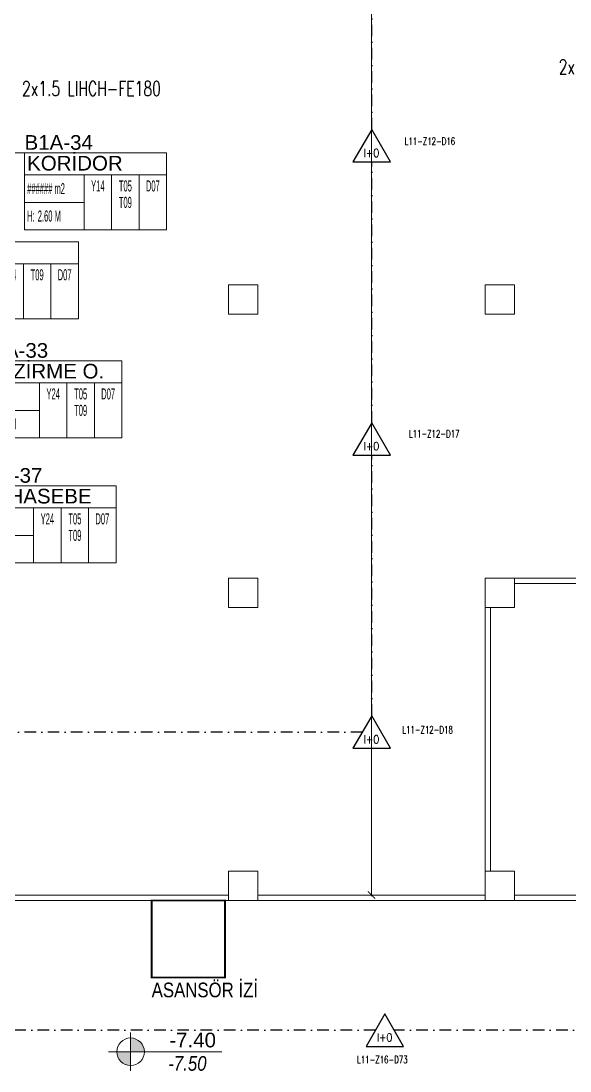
# Model space of a CAD drawing. Header units: metres. Extents: x -19121 to 152404, y -12107 to 29421.
# Drawn here: x 85693 to 87191, y 335 to 3200 of the extents above; entities that cross this region are included whole.
import ezdxf
from ezdxf.enums import TextEntityAlignment as Align

# ---------------------------------------------------------------- set-up
doc = ezdxf.new("R2010")
doc.units = ezdxf.units.M
doc.header["$LTSCALE"] = 50
doc.header["$MEASUREMENT"] = 0
doc.linetypes.add('DASHDOT', pattern=[25.4, 12.7, -6.35, 0, -6.35])
doc.linetypes.add('DOT2', pattern=[0.125, 0, -0.125])
doc.layers.get('0').update_dxf_attribs({"color": 9, "lineweight": 9})
for name, color, linetype, lineweight in [('00', 9, 'Continuous', 9), ('01', 9, 'Continuous', 9), ('06D', 9, 'Continuous', 9), ('20', 9, 'DOT2', 9), ('21', 9, 'Continuous', 9), ('21_mahal200', 9, 'Continuous', 9), ('25', 9, 'Continuous', 9), ('E-DEDEKTÖR NUMARALARI', 20, 'Continuous', 30), ('E-KABLO', 7, 'Continuous', 30), ('E-KOMBİNE DEDEKTÖR (ISI+OPTİK DUMAN)', 7, 'Continuous', 30), ('E-YAZI', 7, 'Continuous', 30)]:
    doc.layers.add(name, color=color, linetype=linetype, lineweight=lineweight)
doc.styles.add('Arial', font='arial.ttf', dxfattribs={"height": 2.5})
doc.styles.add('E-YAZI', font='txttw.shx', dxfattribs={"height": 200})
doc.styles.add('MuuM_TEXT-ITALIC', font='ARIALNI.TTF')
doc.styles.add('MuuM_TEXT-STANDART', font='ARIALN.TTF')
doc.dimstyles.new('MuuM_DIM200', dxfattribs={"dimscale": 20, "dimtxt": 2, "dimasz": 1, "dimexe": 1, "dimexo": 1, "dimgap": 1, "dimtad": 1, "dimdec": 1, "dimrnd": 0.5, "dimdsep": 46, "dimtxsty": 'MuuM_TEXT-STANDART', "dimblk": 'ARCHTICK', "dimcen": 0, "dimdle": 0.15, "dimclrd": 256, "dimclre": 256, "dimclrt": 256, "dimadec": 0, "dimazin": 0, "dimtfac": 5, "dimtdec": 1, "dimtix": 1, "dimtmove": 2, "dimatfit": 3, "dimldrblk": 'DOT', "dimfxl": 3, "dimfxlon": 1, "dimtolj": 1, "dimlwd": -1, "dimlwe": -1, "dimarcsym": 0})

# ---------------------------------------------------------------- blocks, each defined once
blk = doc.blocks.new('100_KOMBİNE DEDEKTÖR (ISI+OPTİK DUMAN) 085')
at = {"layer": 'E-KOMBİNE DEDEKTÖR (ISI+OPTİK DUMAN)', "color": 4}
blk.add_lwpolyline([(2.55, 0), (0, 4.42), (-2.55, 0)], close=True, dxfattribs=at)
at = {"layer": 'E-KOMBİNE DEDEKTÖR (ISI+OPTİK DUMAN)', "color": 3, "style": 'E-YAZI', "width": 0.8}
blk.add_text('I+O', height=1.102, dxfattribs=at).set_placement((-0.02, 1.22), align=Align.MIDDLE)
blk = doc.blocks.new('p-kolon_80x80')
blk.add_lwpolyline([(-40, -40), (40, -40), (40, 40), (-40, 40)], close=True)
blk = doc.blocks.new('1.Bod.Ara.Sitatik Elk')
at = {"layer": '01'}
for p in [(2300, -6190), (3000, -6190), (2300, -6990), (3000, -6990), (2300, -7790), (3000, -7790)]:
    blk.add_blockref('p-kolon_80x80', p, dxfattribs=at)
blk = doc.blocks.new('0_roomno2')
blk.add_lwpolyline([(19.38, -10.5), (0, -10.5), (0, 0), (19.38, 0)], close=True)
for points in [[(0, -3), (19.38, -3)], [(8.12, -3), (8.12, -10.5)], [(11.88, -3), (11.88, -10.5)], [(15.62, -3), (15.62, -10.5)], [(0, -6.75), (8.12, -6.75)]]:
    blk.add_lwpolyline(points)
at = {"style": 'MuuM_TEXT-STANDART', "width": 0.6}
blk.add_text('H:', height=1.5, dxfattribs=at).set_placement((0.35, -8.61), align=Align.MIDDLE_LEFT)
at = {"style": 'Arial'}
blk.add_attdef('ODANO', (0, 1.17), '', height=2, dxfattribs=at)
blk.add_attdef('MEKANADI', text='', height=2, dxfattribs=at).set_placement((0.35, -3), align=Align.BOTTOM_LEFT)
at = {"style": 'MuuM_TEXT-STANDART', "width": 0.6}
for tag, p in [('M2', (0.35, -4.88)), ('TEMIZTAVANYUKSEKLIGI', (1.8, -8.61))]:
    blk.add_attdef(tag, text='', height=1.5, dxfattribs=at).set_placement(p, align=Align.MIDDLE_LEFT)
for tag, p in [('YER01', (10, -4.5)), ('TAVAN01', (13.75, -4.5)), ('DUVAR01', (17.5, -4.5)), ('YER02', (10, -6.75)), ('TAVAN02', (13.75, -6.75)), ('DUVAR02', (17.5, -6.75)), ('YER03', (10, -9)), ('TAVAN03', (13.75, -9)), ('DUVAR03', (17.5, -9))]:
    blk.add_attdef(tag, text='', height=1.5, dxfattribs=at).set_placement(p, align=Align.MIDDLE_CENTER)
blk = doc.blocks.new('_ArchTick')
at = {"color": 0, "linetype": 'ByBlock', "const_width": 0.15}
blk.add_lwpolyline([(-0.5, -0.5), (0.5, 0.5)], dxfattribs=at)
blk = doc.blocks.new('_Dot')
at = {"color": 0, "linetype": 'ByBlock', "lineweight": -2}
blk.add_line((-0.5, 0), (-1, 0), dxfattribs=at)
at = {"color": 0, "linetype": 'ByBlock', "const_width": 0.5}
blk.add_lwpolyline([(-0.25, 0, 1), (0.25, 0, 1)], format="xyb", close=True, dxfattribs=at)
blk = doc.blocks.new('*D461')
at = {"layer": '25', "transparency": 16777216}
for p, q in [((2705.9, -2240), (2630, -2240)), ((2650, -7818), (2650, -2237)), ((2705.9, -7815), (2630, -7815))]:
    blk.add_line(p, q, dxfattribs=at)
at = {"layer": '25', "transparency": 16777216, "xscale": 20, "yscale": 20, "zscale": 20}
for p, rotation in [((2650, -2240), 90), ((2650, -7815), 270)]:
    blk.add_blockref('_ArchTick', p, dxfattribs=dict(at, rotation=rotation))
at = {"layer": '25', "transparency": 16777216, "insert": (2604.5, -4514.1), "char_height": 50, "attachment_point": 5, "rotation": 90, "style": 'MuuM_TEXT-STANDART'}
blk.add_mtext('\\A1;5575', dxfattribs=at)
blk = doc.blocks.new('0_elevationtarget-p-bk')
h = blk.add_hatch(color=250)
h.paths.add_polyline_path([(1.88, 0, 0.414214), (0, 1.88), (0, 0)])
h.paths.add_polyline_path([(0, 0), (-1.88, 0, 0.414214), (0, -1.88)])
blk.add_line((0, -2.62), (0, 2.62))
blk.add_lwpolyline([(12.45, 0), (-3, 0)])
blk.add_circle((0, 0), 1.88)
at = {"style": 'Arial'}
blk.add_attdef('BITMISKOT', text='', height=2, dxfattribs=at).set_placement((4.5, 0), align=Align.BOTTOM_LEFT)
at = {"style": 'MuuM_TEXT-ITALIC'}
blk.add_attdef('FINISHINGFLOORLEVEL', text='', height=2, dxfattribs=at).set_placement((4.5, -0.59), align=Align.TOP_LEFT)
blk = doc.blocks.new('1.Bod.Ara.Mimari Elk')
at = {"layer": '00'}
for points in [[(1640, -7815), (2260, -7815), (2260, -7830), (1640, -7830)], [(2340, -7815), (2960, -7815), (2960, -7830), (2340, -7830)], [(3040, -7815), (3660, -7815), (3660, -7830), (3040, -7830)]]:
    blk.add_lwpolyline(points, close=True, dxfattribs=at)
at = {"layer": '06D'}
blk.add_lwpolyline([(3040, -6950), (3660, -6950), (3660, -6965), (3040, -6965)], close=True, dxfattribs=at)
for points in [[(2960, -7030), (2960, -7750)], [(2975, -7030), (2975, -7750)]]:
    blk.add_lwpolyline(points, dxfattribs=at)
at = {"layer": '20', "ltscale": 2, "const_width": 5}
blk.add_lwpolyline([(2050, -8040), (2250, -8040), (2250, -7830), (2050, -7830)], close=True, dxfattribs=at)
at = {"layer": '21', "xscale": 20, "yscale": 20, "zscale": 20}
blk.add_blockref('0_elevationtarget-p-bk', (1992.58, -8242.62), dxfattribs=at).add_auto_attribs({'BITMISKOT': ' -7.40', 'FINISHINGFLOORLEVEL': ' -7.50'})
at = {"layer": '21_mahal200'}
ref = blk.add_blockref('0_roomno2', (1703.23, -5790), dxfattribs=dict(at, xscale=20, yscale=20, zscale=20))
ref.add_attrib('ODANO', 'B1A-34', (1703.23, -5781.36), dxfattribs={"layer": '0', "height": 40, "style": 'Arial'})
ref.add_attrib('MEKANADI', 'KORİDOR', dxfattribs={"layer": '0', "height": 40, "style": 'Arial'}).set_placement((1710.23, -5850), align=Align.BOTTOM_LEFT)
ref.add_attrib('M2', '###### m2', dxfattribs={"layer": '0', "height": 30, "style": 'MuuM_TEXT-STANDART', "width": 0.6}).set_placement((1710.23, -5887.5), align=Align.MIDDLE_LEFT)
ref.add_attrib('TEMIZTAVANYUKSEKLIGI', '2.60 M', dxfattribs={"layer": '0', "height": 30, "style": 'MuuM_TEXT-STANDART', "width": 0.6}).set_placement((1739.23, -5962.16), align=Align.MIDDLE_LEFT)
ref.add_attrib('YER01', 'Y14', dxfattribs={"layer": '0', "height": 30, "style": 'MuuM_TEXT-STANDART', "width": 0.6}).set_placement((1903.23, -5880), align=Align.MIDDLE_CENTER)
ref.add_attrib('TAVAN01', 'T05', dxfattribs={"layer": '0', "height": 30, "style": 'MuuM_TEXT-STANDART', "width": 0.6}).set_placement((1978.23, -5880), align=Align.MIDDLE_CENTER)
ref.add_attrib('DUVAR01', 'D07', dxfattribs={"layer": '0', "height": 30, "style": 'MuuM_TEXT-STANDART', "width": 0.6}).set_placement((2053.23, -5880), align=Align.MIDDLE_CENTER)
ref.add_attrib('TAVAN02', 'T09', dxfattribs={"layer": '0', "height": 30, "style": 'MuuM_TEXT-STANDART', "width": 0.6}).set_placement((1978.23, -5925), align=Align.MIDDLE_CENTER)
ref = blk.add_blockref('0_roomno2', (1462.5, -6032.5), dxfattribs=dict(at, xscale=20, yscale=20, zscale=20))
ref.add_attrib('ODANO', 'B1A-39', (1462.5, -6023.86), dxfattribs={"layer": '0', "height": 40, "style": 'Arial'})
ref.add_attrib('MEKANADI', 'Y.G.H.', dxfattribs={"layer": '0', "height": 40, "style": 'Arial'}).set_placement((1469.5, -6092.5), align=Align.BOTTOM_LEFT)
ref.add_attrib('M2', '#### m2', dxfattribs={"layer": '0', "height": 30, "style": 'MuuM_TEXT-STANDART', "width": 0.6}).set_placement((1469.5, -6130), align=Align.MIDDLE_LEFT)
ref.add_attrib('TEMIZTAVANYUKSEKLIGI', '3.40 M', dxfattribs={"layer": '0', "height": 30, "style": 'MuuM_TEXT-STANDART', "width": 0.6}).set_placement((1498.5, -6204.66), align=Align.MIDDLE_LEFT)
ref.add_attrib('YER01', 'Y14', dxfattribs={"layer": '0', "height": 30, "style": 'MuuM_TEXT-STANDART', "width": 0.6}).set_placement((1662.5, -6122.5), align=Align.MIDDLE_CENTER)
ref.add_attrib('TAVAN01', 'T09', dxfattribs={"layer": '0', "height": 30, "style": 'MuuM_TEXT-STANDART', "width": 0.6}).set_placement((1737.5, -6122.5), align=Align.MIDDLE_CENTER)
ref.add_attrib('DUVAR01', 'D07', dxfattribs={"layer": '0', "height": 30, "style": 'MuuM_TEXT-STANDART', "width": 0.6}).set_placement((1812.5, -6122.5), align=Align.MIDDLE_CENTER)
ref = blk.add_blockref('0_roomno2', (1581.25, -6357.5), dxfattribs=dict(at, xscale=20, yscale=20, zscale=20))
ref.add_attrib('ODANO', 'B1A-33', (1581.25, -6348.86), dxfattribs={"layer": '0', "height": 40, "style": 'Arial'})
ref.add_attrib('MEKANADI', 'EMZİRME O.', dxfattribs={"layer": '0', "height": 40, "style": 'Arial'}).set_placement((1588.25, -6417.5), align=Align.BOTTOM_LEFT)
ref.add_attrib('M2', '#### m2', dxfattribs={"layer": '0', "height": 30, "style": 'MuuM_TEXT-STANDART', "width": 0.6}).set_placement((1588.25, -6455), align=Align.MIDDLE_LEFT)
ref.add_attrib('TEMIZTAVANYUKSEKLIGI', '2.60 M', dxfattribs={"layer": '0', "height": 30, "style": 'MuuM_TEXT-STANDART', "width": 0.6}).set_placement((1617.25, -6529.66), align=Align.MIDDLE_LEFT)
ref.add_attrib('YER01', 'Y24', dxfattribs={"layer": '0', "height": 30, "style": 'MuuM_TEXT-STANDART', "width": 0.6}).set_placement((1781.25, -6447.5), align=Align.MIDDLE_CENTER)
ref.add_attrib('TAVAN01', 'T05', dxfattribs={"layer": '0', "height": 30, "style": 'MuuM_TEXT-STANDART', "width": 0.6}).set_placement((1856.25, -6447.5), align=Align.MIDDLE_CENTER)
ref.add_attrib('DUVAR01', 'D07', dxfattribs={"layer": '0', "height": 30, "style": 'MuuM_TEXT-STANDART', "width": 0.6}).set_placement((1931.25, -6447.5), align=Align.MIDDLE_CENTER)
ref.add_attrib('TAVAN02', 'T09', dxfattribs={"layer": '0', "height": 30, "style": 'MuuM_TEXT-STANDART', "width": 0.6}).set_placement((1856.25, -6492.5), align=Align.MIDDLE_CENTER)
ref = blk.add_blockref('0_roomno2', (1565.48, -6698.58), dxfattribs=dict(at, xscale=20, yscale=20, zscale=20))
ref.add_attrib('ODANO', 'B1A-37', (1565.48, -6689.93), dxfattribs={"layer": '0', "height": 40, "style": 'Arial'})
ref.add_attrib('MEKANADI', 'MUHASEBE', dxfattribs={"layer": '0', "height": 40, "style": 'Arial'}).set_placement((1572.48, -6758.58), align=Align.BOTTOM_LEFT)
ref.add_attrib('M2', '##### m2', dxfattribs={"layer": '0', "height": 30, "style": 'MuuM_TEXT-STANDART', "width": 0.6}).set_placement((1572.48, -6796.08), align=Align.MIDDLE_LEFT)
ref.add_attrib('TEMIZTAVANYUKSEKLIGI', '2.60 M', dxfattribs={"layer": '0', "height": 30, "style": 'MuuM_TEXT-STANDART', "width": 0.6}).set_placement((1601.48, -6870.73), align=Align.MIDDLE_LEFT)
ref.add_attrib('YER01', 'Y24', dxfattribs={"layer": '0', "height": 30, "style": 'MuuM_TEXT-STANDART', "width": 0.6}).set_placement((1765.48, -6788.58), align=Align.MIDDLE_CENTER)
ref.add_attrib('TAVAN01', 'T05', dxfattribs={"layer": '0', "height": 30, "style": 'MuuM_TEXT-STANDART', "width": 0.6}).set_placement((1840.48, -6788.58), align=Align.MIDDLE_CENTER)
ref.add_attrib('DUVAR01', 'D07', dxfattribs={"layer": '0', "height": 30, "style": 'MuuM_TEXT-STANDART', "width": 0.6}).set_placement((1915.48, -6788.58), align=Align.MIDDLE_CENTER)
ref.add_attrib('TAVAN02', 'T09', dxfattribs={"layer": '0', "height": 30, "style": 'MuuM_TEXT-STANDART', "width": 0.6}).set_placement((1840.48, -6833.58), align=Align.MIDDLE_CENTER)
at = {"layer": '21', "style": 'MuuM_TEXT-STANDART'}
blk.add_text('ASANSÖR İZİ', height=40, dxfattribs=at).set_placement((2340.26, -8105.96), align=Align.BOTTOM_RIGHT)
at = {"layer": '25'}
dim = blk.add_linear_dim(base=(2650, -2240), p1=(2725.88, -7815), p2=(2725.88, -2240), angle=90, dimstyle='MuuM_DIM200', override={"dimtxt": 2.5}, dxfattribs=at)
dim.commit()
dim.dimension.update_dxf_attribs({"geometry": '*D461', "text_midpoint": (2604.47, -4514.08), "dimtype": 128})
at = {"layer": '21_mahal200'}
blk.add_leader([(1560.21, -5790), (1703.23, -5790)], dimstyle='MuuM_DIM200', override={"dimasz": 1, "dimfxl": 10}, dxfattribs=at)

msp = doc.modelspace()

# ---------------------------------------------------------------- linework, layer by layer
at = {"layer": 'E-KABLO', "color": 6, "linetype": 'DASHDOT', "ltscale": 0.05}
for p, q in [((86650.34, 2903.77), (86650.34, 3615.45)), ((86650.34, 2103.77), (86650.34, 2815.45)), ((86650.34, 1303.77), (86650.34, 2015.45)), ((86624.84, 1259.61), (85545.3, 1259.61)), ((86660.65, 446.28), (85614.65, 446.28)), ((87757.65, 446.28), (86711.65, 446.28))]:
    msp.add_line(p, q, dxfattribs=at)

# ---------------------------------------------------------------- block references
for name in ['1.Bod.Ara.Mimari Elk', '1.Bod.Ara.Sitatik Elk']:
    msp.add_blockref(name, (84000, 8630))
at = {"layer": 'E-KOMBİNE DEDEKTÖR (ISI+OPTİK DUMAN)', "xscale": 20, "yscale": 20, "zscale": 20}
for p in [(86650.34, 2815.45), (86650.34, 2015.45), (86650.34, 1215.45), (86686.15, 402.11)]:
    msp.add_blockref('100_KOMBİNE DEDEKTÖR (ISI+OPTİK DUMAN) 085', p, dxfattribs=at)

# ---------------------------------------------------------------- texts
at = {"layer": 'E-DEDEKTÖR NUMARALARI', "style": 'E-YAZI', "width": 0.7}
for s, p in [('L11-Z12-D16', (86740.2, 2861.74)), ('L11-Z12-D17', (86751.97, 2063.61)), ('L11-Z12-D18', (86733.87, 1255.93)), ('L11-Z16-D73', (86610.43, 355.9))]:
    msp.add_text(s, height=20, dxfattribs=at).set_placement(p)
at = {"layer": 'E-YAZI', "color": 3, "style": 'E-YAZI', "width": 0.7}
for p in [(87160.66, 3054.98), (85696.14, 2995.77)]:
    msp.add_text('2x1.5 LIHCH-FE180', height=40, dxfattribs=at).set_placement(p)

doc.saveas('drawing.dxf')
